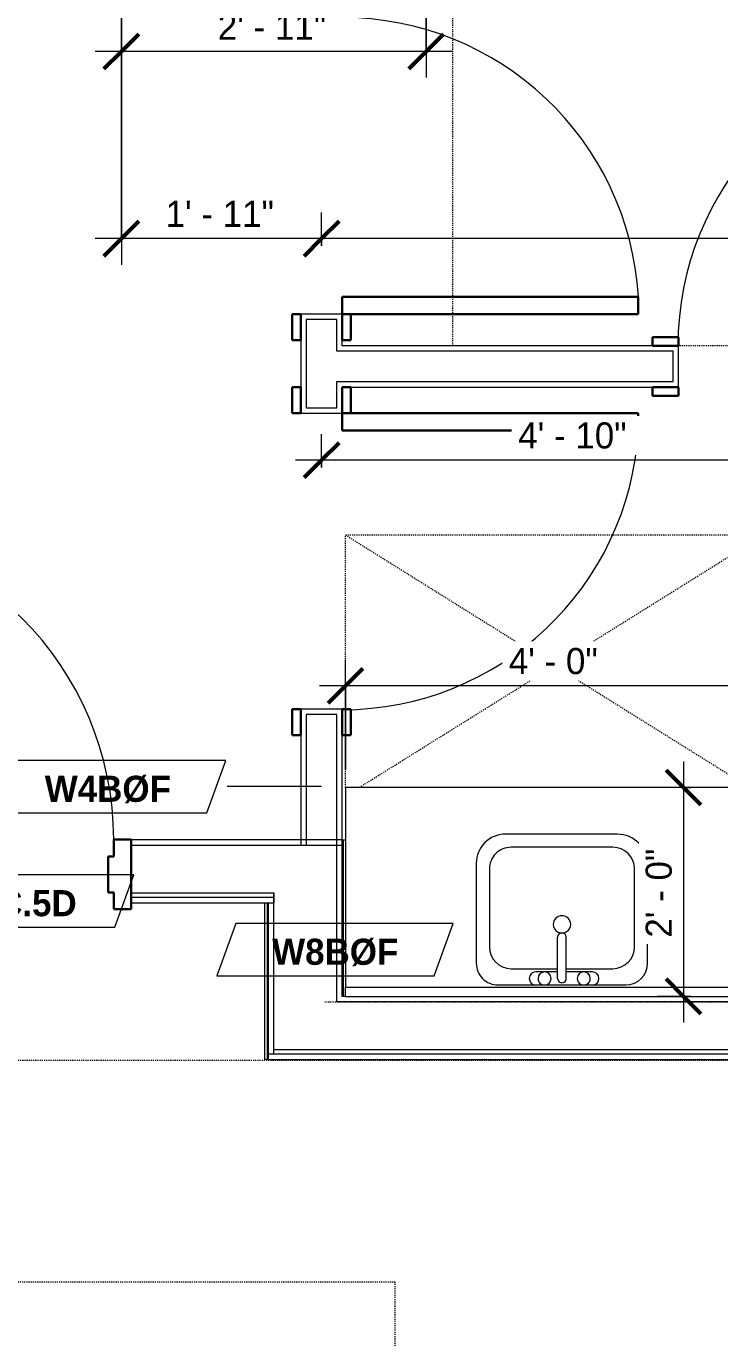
# Model space of a CAD drawing. Header units: inches. Extents: x -4010 to -1814, y 9846 to 12241.
# Drawn here: x -2681 to -2601.4, y 10418.9 to 10569.6 of the extents above; entities that cross this region are included whole.
import ezdxf

# ---------------------------------------------------------------- set-up
doc = ezdxf.new("R2010")
doc.units = ezdxf.units.IN
doc.header["$MEASUREMENT"] = 0
for name, pattern in [('Dash', [0.25, 0.125, -0.125]), ('Dash 3_32_', [0.1875, 0.09375, -0.09375]), ('Dash_2_', [0.25, 0.125, -0.125])]:
    doc.linetypes.add(name, pattern=pattern)
for name, color, linetype, lineweight in [('0-1', 7, 'Continuous', 5), ('0-3', 8, 'Continuous', 9), ('A-ANNO-DIMS', 211, 'Continuous', 9), ('A-ANNO-DIMS-32', 211, 'Continuous', 9), ('A-DETL-1', 90, 'Dash 3_32_', 18), ('A-DOOR-1', 7, 'Continuous', 9), ('A-DOOR-2', 10, 'Continuous', 30), ('A-DOOR-3', 31, 'Continuous', 9), ('A-DOOR-4', 31, 'Continuous', 30), ('A-DOOR-FRAM-2', 10, 'Continuous', 30), ('A-DOOR-FRAM-3', 31, 'Continuous', 30), ('A-GENM', 5, 'Continuous', 9), ('A-GENM-HDLN', 13, 'Dash', 9), ('A-WALL', 113, 'Continuous', 18), ('A-WALL-2', 250, 'Continuous', 18), ('A-WALL-3', 113, 'Continuous', 9), ('A-WALL-IDEN', 211, 'Continuous', 9), ('G-ANNO-SYMB-4', 111, 'Dash_2_', 9), ('I-FURN', 30, 'Continuous', 9), ('I-FURN-HDLN', 30, 'Dash', 9), ('I-WALL-3', 7, 'Continuous', 9), ('P-SANR-FIXT', 6, 'Continuous', 9), ('Q-CASE', 31, 'Continuous', 9)]:
    doc.layers.add(name, color=color, linetype=linetype, lineweight=lineweight)
doc.styles.add('Century Gothic', font='ufonts.com_century-gothic.ttf', dxfattribs={"height": 3})
doc.styles.add('Century Gothic_B_1', font='GOTHICB.TTF', dxfattribs={"height": 3})
doc.dimstyles.new('OD_1__HACK_2', dxfattribs={"dimscale": 12, "dimtxt": 3.132505, "dimasz": 0.333333, "dimexe": 0.25, "dimexo": 0.166667, "dimgap": 0.041667, "dimtad": 1, "dimdec": 4, "dimrnd": 0.0625, "dimzin": 3, "dimdsep": 46, "dimlunit": 4, "dimtxsty": 'Century Gothic', "dimblk1": 'OBLIQUE', "dimblk2": 'OBLIQUE', "dimsah": 1, "dimcen": 0.09, "dimdle": 0.25, "dimazin": 0, "dimtfac": 1, "dimtdec": 4, "dimtix": 1, "dimtmove": 0, "dimatfit": 3, "dimfxl": 1, "dimtvp": 1, "dimtfill": 1, "dimfrac": 2, "dimtolj": 1, "dimtzin": 0, "dimarcsym": 2})

# ---------------------------------------------------------------- blocks, each defined once
blk = doc.blocks.new('Basic Wall _ INT - W8BØF - _5_8 GYP - 2X8 WOOD_BATT_ - 5_8 GYP_ - ___-2320105-UNIT PLANS - 2ND _ 3RD FLOOR')
at = {"layer": 'I-WALL-3'}
for p, q in [((-2644.75, 10476.16), (-2644.71, 10476.16)), ((-2644.71, 10476.16), (-2644.62, 10476.16)), ((-2644.62, 10458.16), (-2644.62, 10476.16)), ((-2644.62, 10476.16), (-2644.38, 10476.16))]:
    blk.add_line(p, q, dxfattribs=at)
blk = doc.blocks.new('Basic Wall _ INT - W8BØF - _5_8 GYP - 2X8 WOOD_BATT_ - 5_8 GYP_ - ___-2320104-UNIT PLANS - 2ND _ 3RD FLOOR')
at = {"layer": 'I-WALL-3'}
for p, q in [((-2653.66, 10468.91), (-2653.66, 10450.91)), ((-2653.37, 10468.91), (-2653.37, 10450.91)), ((-2653.37, 10450.91), (-2653.66, 10450.91)), ((-2653.29, 10450.91), (-2653.37, 10450.91)), ((-2653.25, 10450.91), (-2653.29, 10450.91))]:
    blk.add_line(p, q, dxfattribs=at)
blk = doc.blocks.new('HOLLOW METAL - UNIT DOOR-2191977-UNIT PLANS - 2ND _ 3RD FLOOR')
at = {"layer": 'A-DOOR-1'}
blk.add_arc((18, -3.875), 36, 180, 270, dxfattribs=at)
at = {"layer": 'A-DOOR-2'}
for p, q in [((16.25, -3.875), (18, -3.875)), ((16.25, -39.875), (16.25, -3.875)), ((18, -3.875), (18, -39.875)), ((18, -39.875), (16.25, -39.875))]:
    blk.add_line(p, q, dxfattribs=at)
at = {"layer": 'A-DOOR-FRAM-2'}
for p, q in [((-20, 4.125), (-18, 4.125)), ((-20, -3.875), (-20, 4.125)), ((-18, 4.125), (-18, 2.1875)), ((18, 4.125), (20, 4.125)), ((18, 2.1875), (18, 4.125)), ((20, 4.125), (20, -3.875)), ((-18, 2.1875), (-17.375, 2.1875)), ((-17.375, 2.1875), (-17.375, -1.9375)), ((17.375, 2.1875), (18, 2.1875)), ((17.375, -1.9375), (17.375, 2.1875)), ((-18, -1.9375), (-18, -3.875)), ((-17.375, -1.9375), (-18, -1.9375)), ((18, -1.9375), (17.375, -1.9375)), ((18, -3.875), (18, -1.9375)), ((-18, -3.875), (-20, -3.875)), ((20, -3.875), (18, -3.875))]:
    blk.add_line(p, q, dxfattribs=at)
blk = doc.blocks.new('CTR - 1st Phase - Common Walls_rvt-1-UNIT PLANS - 2ND _ 3RD FLOOR')
at = {"layer": 'A-WALL-2'}
for p, q in [((-2669, 10475.54), (-2653.25, 10475.54)), ((-2653.25, 10475.54), (-2652.62, 10475.54)), ((-2652.62, 10475.54), (-2645.37, 10475.54)), ((-2645.37, 10457.54), (-2645.37, 10475.54)), ((-2669, 10470.04), (-2653.25, 10470.04)), ((-2669, 10469.54), (-2653.25, 10469.54)), ((-2653.25, 10470.04), (-2652.62, 10470.04)), ((-2653.25, 10469.54), (-2652.62, 10469.54)), ((-2652.62, 10470.04), (-2652.62, 10469.54)), ((-2652.62, 10469.54), (-2652.62, 10470.04)), ((-2652.62, 10469.54), (-2652.62, 10468.91)), ((-2652.62, 10468.91), (-2652.62, 10469.54)), ((-2653.25, 10468.91), (-2652.62, 10468.91)), ((-2652.62, 10452.04), (-2652.62, 10468.91)), ((-2644.75, 10457.54), (-2645.37, 10457.54)), ((-2516.94, 10457.54), (-2644.75, 10457.54)), ((-2652.62, 10451.54), (-2653.25, 10451.54)), ((-2645.37, 10452.04), (-2652.62, 10452.04)), ((-2652.62, 10451.54), (-2652.62, 10452.04)), ((-2652.62, 10451.54), (-2652.62, 10452.04)), ((-2644.75, 10451.54), (-2652.62, 10451.54)), ((-2644.75, 10452.04), (-2645.37, 10452.04)), ((-2509.93, 10452.04), (-2644.75, 10452.04)), ((-2510.43, 10451.54), (-2644.75, 10451.54))]:
    blk.add_line(p, q, dxfattribs=at)
at = {"layer": 'I-WALL-3'}
for p, q in [((-2653.25, 10476.16), (-2669, 10476.16)), ((-2645.37, 10476.16), (-2653.25, 10476.16)), ((-2644.75, 10476.16), (-2645.37, 10476.16)), ((-2644.75, 10458.16), (-2644.75, 10476.16)), ((-2669, 10468.91), (-2653.25, 10468.91)), ((-2653.25, 10468.91), (-2653.25, 10451.54)), ((-2644.37, 10458.16), (-2644.75, 10458.16)), ((-2653.25, 10451.54), (-2653.25, 10450.91)), ((-2653.25, 10450.91), (-2644.75, 10450.91)), ((-2644.75, 10450.91), (-2511.06, 10450.91))]:
    blk.add_line(p, q, dxfattribs=at)
at = {"layer": '0-3', "rotation": 180}
blk.add_blockref('HOLLOW METAL - UNIT DOOR-2191977-UNIT PLANS - 2ND _ 3RD FLOOR', (-2689, 10472.29), dxfattribs=at)
at = {"layer": '0-3'}
for name in ['Basic Wall _ INT - W8BØF - _5_8 GYP - 2X8 WOOD_BATT_ - 5_8 GYP_ - ___-2320105-UNIT PLANS - 2ND _ 3RD FLOOR', 'Basic Wall _ INT - W8BØF - _5_8 GYP - 2X8 WOOD_BATT_ - 5_8 GYP_ - ___-2320104-UNIT PLANS - 2ND _ 3RD FLOOR']:
    blk.add_blockref(name, (0, 0), dxfattribs=at)
blk = doc.blocks.new('SWING - SINGLE - FLUSH - 2-10 x 6-8 - PRIVACY-3199407-UNIT PLANS - 2ND _ 3RD FLOOR')
at = {"layer": 'A-DOOR-3'}
blk.add_arc((17, 2.37), 34.07, 93.3657, 180, dxfattribs=at)
at = {"layer": 'A-DOOR-4'}
for p, q in [((15, 2.37), (15, 36.38)), ((17, 36.38), (15, 36.38)), ((17, 2.37), (17, 36.38)), ((17, 2.37), (15, 2.37))]:
    blk.add_line(p, q, dxfattribs=at)
at = {"layer": 'A-DOOR-FRAM-3'}
for p, q in [((-17, 3.37), (-20, 3.37)), ((-20, 3.37), (-20, 2.37)), ((-17, 2.37), (-17, 3.37)), ((20, 3.37), (17, 3.37)), ((17, 3.37), (17, 2.37)), ((20, 2.37), (20, 3.37)), ((-20, 2.37), (-17, 2.37)), ((17, 2.37), (20, 2.37)), ((-17, -2.38), (-20, -2.38)), ((-20, -2.38), (-20, -3.38)), ((-17, -3.38), (-17, -2.38)), ((20, -2.38), (17, -2.38)), ((17, -2.38), (17, -3.38)), ((20, -3.38), (20, -2.38)), ((-20, -3.38), (-17, -3.38)), ((17, -3.38), (20, -3.38))]:
    blk.add_line(p, q, dxfattribs=at)
blk = doc.blocks.new('Bed-Standard - Queen 60_ x 79_-3761504-UNIT PLANS - 2ND _ 3RD FLOOR')
at = {"layer": 'I-FURN'}
for p, q in [((-19.31, 41.3), (40.69, 41.3)), ((-19.31, -37.2), (-19.31, 41.3)), ((40.69, 41.3), (40.69, -37.2)), ((40.69, -23.7), (-19.31, -17.13)), ((-16.31, -23.7), (37.69, -23.7)), ((-16.31, -35.7), (-16.31, -23.7)), ((37.69, -35.7), (37.69, -23.7)), ((-16.31, -35.7), (37.69, -35.7))]:
    blk.add_line(p, q, dxfattribs=at)
at = {"layer": 'I-FURN-HDLN'}
for p, q in [((-55.31, 77.3), (-7.94, 77.3)), ((-5.44, 77.3), (55.06, 77.3)), ((57.56, 77.3), (58.94, 77.3)), ((58.69, 77.3), (58.69, -37.2)), ((63.69, 77.3), (64.69, 77.3)), ((64.69, 77.3), (64.69, 75.61)), ((64.69, 68.86), (64.69, -13.39)), ((-55.31, 17.36), (-55.31, 51.36))]:
    blk.add_line(p, q, dxfattribs=at)
blk = doc.blocks.new('M_Sink Vanity-Square - 500 x 440mm-1352614-UNIT PLANS - 2ND _ 3RD FLOOR')
at = {"layer": 'P-SANR-FIXT'}
for p, q in [((7.96, 7.09), (-6.72, 7.09)), ((3.62, 7.09), (-2.88, 7.09)), ((0.12, 6.33), (0.12, 1.59)), ((1.12, 6.33), (1.12, 1.59)), ((-9.22, 4.59), (-9.22, -6.73)), ((0.12, 5.22), (-5.22, 5.22)), ((-2.88, 5.59), (0.12, 5.59)), ((1.12, 5.59), (3.62, 5.59)), ((6.46, 5.22), (1.12, 5.22)), ((10.46, -6.91), (10.46, 4.59)), ((-7.72, 2.72), (-7.72, -6.23)), ((8.96, -6.23), (8.96, 2.72)), ((-5.22, -8.73), (6.46, -8.73)), ((-5.72, -10.23), (7.14, -10.23))]:
    blk.add_line(p, q, dxfattribs=at)
for centre, radius, start, end in [((-6.72, 4.59), 2.5, 90, 180), ((-2.88, 6.34), 0.75, 90, 270), ((-1.88, 6.34), 0.75, 360, 180), ((-1.88, 6.34), 0.75, 180, 0), ((0.62, 6.33), 0.5, 360, 180), ((2.62, 6.34), 0.75, 360, 180), ((2.62, 6.34), 0.75, 180, 360), ((3.62, 6.34), 0.75, 270, 90), ((7.96, 4.59), 2.5, 360, 90), ((-5.22, 2.72), 2.5, 90, 180), ((6.46, 2.72), 2.5, 0, 90), ((0.62, 1.59), 0.5, 180, 0), ((0.62, 0.13), 1, 360, 180), ((0.62, 0.13), 1, 180, 0), ((-5.72, -6.73), 3.5, 180, 270), ((-5.22, -6.23), 2.5, 180, 270), ((6.46, -6.23), 2.5, 270, 0), ((7.14, -6.91), 3.32, 270, 0)]:
    blk.add_arc(centre, radius, start, end, dxfattribs=at)
blk = doc.blocks.new('Bath Vanity - Bath Vanity 48_-2551079-UNIT PLANS - 2ND _ 3RD FLOOR')
at = {"layer": 'Q-CASE'}
for p, q in [((-23.26, -1), (-23.26, -24)), ((24.74, -24), (24.74, -1)), ((-23.26, -24), (24.74, -24))]:
    blk.add_line(p, q, dxfattribs=at)
blk = doc.blocks.new('ADA Clearances - 30_x48_-V41-UNIT PLANS - 2ND _ 3RD FLOOR')
at = {"layer": 'A-GENM-HDLN'}
for p, q in [((15, 24), (-14, -22.41)), ((-14, 24), (-8, 24)), ((-5, 24), (15, 24)), ((15, 24), (15, -24)), ((-14, 22.41), (15, -24)), ((15, -24), (-14, -24))]:
    blk.add_line(p, q, dxfattribs=at)
blk = doc.blocks.new('BATHROOM MIRROR - BATHROOM MIRROR 48_-3124766-UNIT PLANS - 2ND _ 3RD FLOOR')
at = {"layer": 'Q-CASE'}
for p, q in [((24.74, 24), (-23.26, 24)), ((-23.26, 23), (-23.26, 24)), ((-23.26, 23), (24.74, 23)), ((24.74, 24), (24.74, 23))]:
    blk.add_line(p, q, dxfattribs=at)
blk = doc.blocks.new('SWING - SINGLE - FLUSH - 2-10 x 6-8 - PRIVACY-3199405-UNIT PLANS - 2ND _ 3RD FLOOR')
at = {"layer": 'A-DOOR-3'}
blk.add_arc((17, -2.37), 34.07, 180, 266.6343, dxfattribs=at)
at = {"layer": 'A-DOOR-4'}
for p, q in [((15, -2.37), (15, -36.38)), ((17, -2.37), (15, -2.37)), ((17, -2.37), (17, -36.38)), ((17, -36.38), (15, -36.38))]:
    blk.add_line(p, q, dxfattribs=at)
at = {"layer": 'A-DOOR-FRAM-3'}
for p, q in [((-20, 2.38), (-20, 3.38)), ((-20, 3.38), (-17, 3.38)), ((-17, 3.38), (-17, 2.38)), ((17, 2.38), (17, 3.38)), ((17, 3.38), (20, 3.38)), ((20, 3.38), (20, 2.38)), ((-17, 2.38), (-20, 2.38)), ((20, 2.38), (17, 2.38)), ((-20, -2.37), (-17, -2.37)), ((-20, -3.37), (-20, -2.37)), ((-17, -2.37), (-17, -3.37)), ((17, -2.37), (20, -2.37)), ((17, -3.37), (17, -2.37)), ((20, -2.37), (20, -3.37)), ((-17, -3.37), (-20, -3.37)), ((20, -3.37), (17, -3.37))]:
    blk.add_line(p, q, dxfattribs=at)
blk = doc.blocks.new('DIMBLOCK13-UNIT PLANS - 2ND _ 3RD FLOOR')
at = {"layer": 'A-ANNO-DIMS-32'}
for p, q in [((-2670.12, 10574.53), (-2670.12, 10563.7)), ((-2670.12, 10566.7), (-2670.12, 10574.53)), ((-2635.12, 10574.53), (-2635.12, 10563.7)), ((-2635.12, 10566.7), (-2635.12, 10574.53)), ((-2632.12, 10566.7), (-2673.12, 10566.7))]:
    blk.add_line(p, q, dxfattribs=at)
at = {"layer": 'A-ANNO-DIMS-32', "lineweight": 50}
for p, q in [((-2670.12, 10566.7), (-2668.12, 10568.7)), ((-2635.12, 10566.7), (-2633.12, 10568.7)), ((-2670.12, 10566.7), (-2672.12, 10564.7)), ((-2635.12, 10566.7), (-2637.12, 10564.7))]:
    blk.add_line(p, q, dxfattribs=at)
at = {"layer": 'A-ANNO-DIMS-32', "color": 0, "insert": (-2659.04, 10571.05), "char_height": 3, "width": 15.394, "attachment_point": 1, "line_spacing_factor": 0.984502, "style": 'Century Gothic', "bg_fill": 3, "box_fill_scale": 1.25, "bg_fill_color": 256, "bg_fill_true_color": 13158600, "bg_fill_transparency": 0}
blk.add_mtext('2\' - 11"', dxfattribs=at)
blk = doc.blocks.new('_Oblique')
at = {"color": 0, "linetype": 'ByBlock', "lineweight": -2}
blk.add_line((-0.5, -0.5), (0.5, 0.5), dxfattribs=at)
blk = doc.blocks.new('DIMBLOCK16-UNIT PLANS - 2ND _ 3RD FLOOR')
at = {"layer": 'A-ANNO-DIMS-32'}
for p, q in [((-2647.12, 10544.39), (-2647.12, 10548.21)), ((-2513.12, 10544.39), (-2513.12, 10548.21)), ((-2510.12, 10545.21), (-2647.12, 10545.21)), ((-2647.12, 10545.21), (-2647.12, 10544.39)), ((-2513.12, 10545.21), (-2513.12, 10544.39))]:
    blk.add_line(p, q, dxfattribs=at)
at = {"layer": 'A-ANNO-DIMS-32', "lineweight": 50}
for p, q in [((-2647.12, 10545.21), (-2645.12, 10547.21)), ((-2513.12, 10545.21), (-2511.12, 10547.21)), ((-2647.12, 10545.21), (-2649.12, 10543.21)), ((-2513.12, 10545.21), (-2515.12, 10543.21))]:
    blk.add_line(p, q, dxfattribs=at)
at = {"layer": 'A-ANNO-DIMS-32', "color": 0, "insert": (-2586.54, 10549.56), "char_height": 3, "width": 15.394, "attachment_point": 1, "line_spacing_factor": 0.984502, "style": 'Century Gothic', "bg_fill": 3, "box_fill_scale": 1.25, "bg_fill_color": 256, "bg_fill_true_color": 13158600, "bg_fill_transparency": 0}
blk.add_mtext('11\' - 2"', dxfattribs=at)
blk = doc.blocks.new('DIMBLOCK17-UNIT PLANS - 2ND _ 3RD FLOOR')
at = {"layer": 'A-ANNO-DIMS-32'}
for p, q in [((-2670.12, 10574.53), (-2670.12, 10542.21)), ((-2670.12, 10545.21), (-2670.12, 10574.53)), ((-2647.12, 10544.39), (-2647.12, 10548.21)), ((-2647.12, 10545.21), (-2673.12, 10545.21)), ((-2647.12, 10545.21), (-2647.12, 10544.39))]:
    blk.add_line(p, q, dxfattribs=at)
at = {"layer": 'A-ANNO-DIMS-32', "lineweight": 50}
for p, q in [((-2670.12, 10545.21), (-2668.12, 10547.21)), ((-2647.12, 10545.21), (-2645.12, 10547.21)), ((-2670.12, 10545.21), (-2672.12, 10543.21)), ((-2647.12, 10545.21), (-2649.12, 10543.21))]:
    blk.add_line(p, q, dxfattribs=at)
at = {"layer": 'A-ANNO-DIMS-32', "color": 0, "insert": (-2665.04, 10549.56), "char_height": 3, "width": 15.394, "attachment_point": 1, "line_spacing_factor": 0.984502, "style": 'Century Gothic', "bg_fill": 3, "box_fill_scale": 1.25, "bg_fill_color": 256, "bg_fill_true_color": 13158600, "bg_fill_transparency": 0}
blk.add_mtext('1\' - 11"', dxfattribs=at)
blk = doc.blocks.new('DIMBLOCK18-UNIT PLANS - 2ND _ 3RD FLOOR')
at = {"layer": 'A-ANNO-DIMS-32'}
for p, q in [((-2589.12, 10525.16), (-2589.12, 10516.75)), ((-2589.12, 10519.75), (-2589.12, 10525.16)), ((-2647.12, 10518.92), (-2647.12, 10522.75)), ((-2586.12, 10519.75), (-2650.12, 10519.75)), ((-2647.12, 10519.75), (-2647.12, 10518.92))]:
    blk.add_line(p, q, dxfattribs=at)
at = {"layer": 'A-ANNO-DIMS-32', "lineweight": 50}
for p, q in [((-2647.12, 10519.75), (-2645.12, 10521.75)), ((-2589.12, 10519.75), (-2587.12, 10521.75)), ((-2647.12, 10519.75), (-2649.12, 10517.75)), ((-2589.12, 10519.75), (-2591.12, 10517.75))]:
    blk.add_line(p, q, dxfattribs=at)
at = {"layer": 'A-ANNO-DIMS-32', "color": 0, "insert": (-2624.54, 10524.1), "char_height": 3, "width": 15.394, "attachment_point": 1, "line_spacing_factor": 0.984502, "style": 'Century Gothic', "bg_fill": 3, "box_fill_scale": 1.25, "bg_fill_color": 256, "bg_fill_true_color": 13158600, "bg_fill_transparency": 0}
blk.add_mtext('4\' - 10"', dxfattribs=at)
blk = doc.blocks.new('DIMBLOCK41-UNIT PLANS - 2ND _ 3RD FLOOR')
at = {"layer": 'A-ANNO-DIMS-32'}
for p, q in [((-2644.37, 10484.16), (-2644.37, 10496.84)), ((-2596.37, 10484.16), (-2596.37, 10496.84)), ((-2593.37, 10493.84), (-2647.37, 10493.84)), ((-2644.37, 10493.84), (-2644.37, 10484.16)), ((-2596.37, 10493.84), (-2596.37, 10484.16))]:
    blk.add_line(p, q, dxfattribs=at)
at = {"layer": 'A-ANNO-DIMS-32', "lineweight": 50}
for p, q in [((-2644.37, 10493.84), (-2642.37, 10495.84)), ((-2596.37, 10493.84), (-2594.37, 10495.84)), ((-2644.37, 10493.84), (-2646.37, 10491.84)), ((-2596.37, 10493.84), (-2598.37, 10491.84))]:
    blk.add_line(p, q, dxfattribs=at)
at = {"layer": 'A-ANNO-DIMS-32', "color": 0, "insert": (-2625.62, 10498.18), "char_height": 3, "width": 12.5897, "attachment_point": 1, "line_spacing_factor": 0.984502, "style": 'Century Gothic', "bg_fill": 3, "box_fill_scale": 1.25, "bg_fill_color": 256, "bg_fill_true_color": 13158600, "bg_fill_transparency": 0}
blk.add_mtext('4\' - 0"', dxfattribs=at)
blk = doc.blocks.new('DIMBLOCK42-UNIT PLANS - 2ND _ 3RD FLOOR')
at = {"layer": 'A-ANNO-DIMS-32'}
for p, q in [((-2605.55, 10485.16), (-2605.55, 10455.16)), ((-2604.72, 10482.16), (-2608.55, 10482.16)), ((-2605.55, 10482.16), (-2604.72, 10482.16)), ((-2604.72, 10458.16), (-2608.55, 10458.16)), ((-2605.55, 10458.16), (-2604.72, 10458.16))]:
    blk.add_line(p, q, dxfattribs=at)
at = {"layer": 'A-ANNO-DIMS-32', "lineweight": 50}
for p, q in [((-2605.55, 10482.16), (-2607.55, 10484.16)), ((-2605.55, 10482.16), (-2603.55, 10480.16)), ((-2605.55, 10458.16), (-2607.55, 10460.16)), ((-2605.55, 10458.16), (-2603.55, 10456.16))]:
    blk.add_line(p, q, dxfattribs=at)
at = {"layer": 'A-ANNO-DIMS-32', "color": 0, "insert": (-2609.9, 10464.91), "char_height": 3, "width": 12.5897, "attachment_point": 1, "rotation": 90, "line_spacing_factor": 0.984502, "style": 'Century Gothic', "bg_fill": 3, "box_fill_scale": 1.25, "bg_fill_color": 256, "bg_fill_true_color": 13158600, "bg_fill_transparency": 0}
blk.add_mtext('2\' - 0"', dxfattribs=at)
blk = doc.blocks.new('Wall Tag - Arch Wall-3956453-UNIT PLANS - 2ND _ 3RD FLOOR')
at = {"layer": 'A-WALL-IDEN'}
for p, q in [((-0.3561, 0.0937), (-0.4244, -0.0937)), ((0.4244, 0.0937), (-0.3561, 0.0937)), ((0.3561, -0.0937), (0.4244, 0.0937)), ((-0.4244, -0.0937), (0.3561, -0.0937))]:
    blk.add_line(p, q, dxfattribs=at)

msp = doc.modelspace()

# ---------------------------------------------------------------- linework, layer by layer
at = {"layer": 'A-DETL-1'}
msp.add_line((-2646.76194, 10457.53481), (-2519.08929, 10457.53481), dxfattribs=at)
at = {"layer": 'A-WALL'}
for p, q in [((-2645.37374, 10535.90981), (-2648.87374, 10535.90981)), ((-2648.87374, 10535.90981), (-2648.87374, 10525.78481)), ((-2645.37374, 10532.28481), (-2645.37374, 10535.90981)), ((-2606.74874, 10532.28481), (-2645.37374, 10532.28481)), ((-2606.74874, 10528.78481), (-2606.74874, 10532.28481)), ((-2645.37374, 10525.78481), (-2645.37374, 10528.78481)), ((-2645.37374, 10528.78481), (-2606.74874, 10528.78481)), ((-2648.87374, 10525.78481), (-2645.37374, 10525.78481)), ((-2648.87374, 10490.53481), (-2648.87374, 10475.5394)), ((-2645.37374, 10490.53481), (-2648.87374, 10490.53481)), ((-2645.37374, 10475.5394), (-2645.37374, 10490.53481))]:
    msp.add_line(p, q, dxfattribs=at)
at = {"layer": 'A-WALL-3'}
for p, q in [((-2644.74874, 10536.53481), (-2649.49874, 10536.53481)), ((-2649.49874, 10536.53481), (-2649.49874, 10525.15981)), ((-2644.74874, 10532.90981), (-2644.74874, 10536.53481)), ((-2606.12374, 10532.90981), (-2644.74874, 10532.90981)), ((-2606.12374, 10528.15981), (-2606.12374, 10532.90981)), ((-2644.74874, 10525.15981), (-2644.74874, 10528.15981)), ((-2644.74874, 10528.15981), (-2606.12374, 10528.15981)), ((-2649.49874, 10525.15981), (-2644.74874, 10525.15981)), ((-2644.74874, 10491.15981), (-2649.49874, 10491.15981)), ((-2649.49874, 10491.15981), (-2649.49874, 10475.5394)), ((-2644.74874, 10475.5394), (-2644.74874, 10491.15981)), ((-2649.49874, 10475.5394), (-2644.74874, 10475.5394))]:
    msp.add_line(p, q, dxfattribs=at)
at = {"layer": 'G-ANNO-SYMB-4'}
for p, q in [((-2510.12374, 10450.7894), (-2717.72374, 10450.7894)), ((-2938.52374, 10425.3894), (-2638.69874, 10425.3894)), ((-2638.69874, 10425.3894), (-2638.69874, 9954.33144))]:
    msp.add_line(p, q, dxfattribs=at)

# ---------------------------------------------------------------- block references
at = {"layer": '0-1'}
msp.add_blockref('CTR - 1st Phase - Common Walls_rvt-1-UNIT PLANS - 2ND _ 3RD FLOOR', (0, 0), dxfattribs=at)
at = {"layer": 'A-DOOR-3'}
for name, p, rotation in [('SWING - SINGLE - FLUSH - 2-10 x 6-8 - PRIVACY-3199407-UNIT PLANS - 2ND _ 3RD FLOOR', (-2647.12374, 10553.53481), 269.9999999999666), ('SWING - SINGLE - FLUSH - 2-10 x 6-8 - PRIVACY-3199405-UNIT PLANS - 2ND _ 3RD FLOOR', (-2647.12374, 10508.15981), 89.9999999999667)]:
    msp.add_blockref(name, p, dxfattribs=dict(at, rotation=rotation))
msp.add_blockref('SWING - SINGLE - FLUSH - 2-10 x 6-8 - PRIVACY-3199407-UNIT PLANS - 2ND _ 3RD FLOOR', (-2589.12374, 10530.53481), dxfattribs=at)
at = {"layer": 'A-GENM', "rotation": 90.000000000057}
msp.add_blockref('ADA Clearances - 30_x48_-V41-UNIT PLANS - 2ND _ 3RD FLOOR', (-2620.37374, 10496.1644), dxfattribs=at)
at = {"layer": 'A-WALL-IDEN', "xscale": 31.99999999999999, "yscale": 31.99999999999999, "zscale": 31.99999999999999}
for p in [(-2671.6986, 10482.26109), (-2682.26749, 10469.12138), (-2645.58072, 10463.5394)]:
    msp.add_blockref('Wall Tag - Arch Wall-3956453-UNIT PLANS - 2ND _ 3RD FLOOR', p, dxfattribs=at)
at = {"layer": 'I-FURN', "rotation": 89.9999999999713}
msp.add_blockref('Bed-Standard - Queen 60_ x 79_-3761504-UNIT PLANS - 2ND _ 3RD FLOOR', (-2554.76474, 10588.22128), dxfattribs=at)
at = {"layer": 'P-SANR-FIXT', "rotation": 180}
msp.add_blockref('M_Sink Vanity-Square - 500 x 440mm-1352614-UNIT PLANS - 2ND _ 3RD FLOOR', (-2618.89425, 10466.56355), dxfattribs=at)
at = {"layer": 'Q-CASE', "rotation": 180}
for name, p in [('Bath Vanity - Bath Vanity 48_-2551079-UNIT PLANS - 2ND _ 3RD FLOOR', (-2619.63603, 10458.15981)), ('BATHROOM MIRROR - BATHROOM MIRROR 48_-3124766-UNIT PLANS - 2ND _ 3RD FLOOR', (-2619.63603, 10482.1644))]:
    msp.add_blockref(name, p, dxfattribs=at)

# ---------------------------------------------------------------- texts
at = {"layer": 'A-WALL-IDEN', "char_height": 3, "attachment_point": 1, "style": 'Century Gothic_B_1'}
for s, insert, width in [('W4BØF', (-2678.91452, 10483.50862), 17.372), ('W6C.5D', (-2690.40309, 10470.36891), 19.594), ('W8BØF', (-2652.79664, 10464.78693), 17.372)]:
    msp.add_mtext(s, dxfattribs=dict(at, insert=insert, width=width))

# ---------------------------------------------------------------- next in the draw order: dimensions: what is measured, and where the dimension line sits
at = {"layer": 'A-ANNO-DIMS'}
for base, p1, p2, override, picture, middle in [((-2670.12374, 10566.70226), (-2635.12374, 10576.53481), (-2670.12374, 10576.53481), {"dimpost": '<>', "dimfxl": 35}, 'DIMBLOCK13-UNIT PLANS - 2ND _ 3RD FLOOR', (-2652.62374, 10568.73999)), ((-2647.12374, 10545.21457), (-2513.12374, 10542.38614), (-2647.12374, 10542.38614), {"dimpost": '<>', "dimfxl": 134}, 'DIMBLOCK16-UNIT PLANS - 2ND _ 3RD FLOOR', (-2580.12374, 10547.2523)), ((-2647.12374, 10519.75309), (-2589.12374, 10527.15981), (-2647.12374, 10516.92466), {"dimpost": '<>', "dimfxl": 58.896165}, 'DIMBLOCK18-UNIT PLANS - 2ND _ 3RD FLOOR', (-2618.12374, 10521.82854)), ((-2644.37374, 10493.83837), (-2596.37374, 10482.15981), (-2644.37374, 10482.15981), {"dimpost": '<>', "dimfxl": 48}, 'DIMBLOCK41-UNIT PLANS - 2ND _ 3RD FLOOR', (-2620.37374, 10495.91383))]:
    dim = msp.add_linear_dim(base=base, p1=p1, p2=p2, dimstyle='OD_1__HACK_2', override=override, dxfattribs=at)
    dim.commit()
    dim.dimension.update_dxf_attribs({"geometry": picture, "text_midpoint": middle})

# ---------------------------------------------------------------- next in the draw order: linework, layer by layer
at = {"layer": 'A-WALL-IDEN'}
msp.add_line((-2647.12374, 10482.26109), (-2657.96689, 10482.26109), dxfattribs=at)

# ---------------------------------------------------------------- next in the draw order: dimensions: what is measured, and where the dimension line sits
at = {"layer": 'A-ANNO-DIMS'}
dim = msp.add_linear_dim(base=(-2670.12374, 10545.21457), p1=(-2647.12374, 10542.38614), p2=(-2670.12374, 10576.53481), dimstyle='OD_1__HACK_2', override={"dimpost": '<>', "dimfxl": 41.171973}, dxfattribs=at)
dim.commit()
dim.dimension.update_dxf_attribs({"geometry": 'DIMBLOCK17-UNIT PLANS - 2ND _ 3RD FLOOR', "text_midpoint": (-2658.62374, 10547.21457)})
dim = msp.add_linear_dim(base=(-2605.55019, 10458.15981), p1=(-2602.72176, 10482.15981), p2=(-2602.72176, 10458.15981), angle=90, dimstyle='OD_1__HACK_2', override={"dimpost": '<>', "dimfxl": 24}, dxfattribs=at)
dim.commit()
dim.dimension.update_dxf_attribs({"geometry": 'DIMBLOCK42-UNIT PLANS - 2ND _ 3RD FLOOR', "text_midpoint": (-2607.62565, 10470.15981)})

doc.saveas('drawing.dxf')
